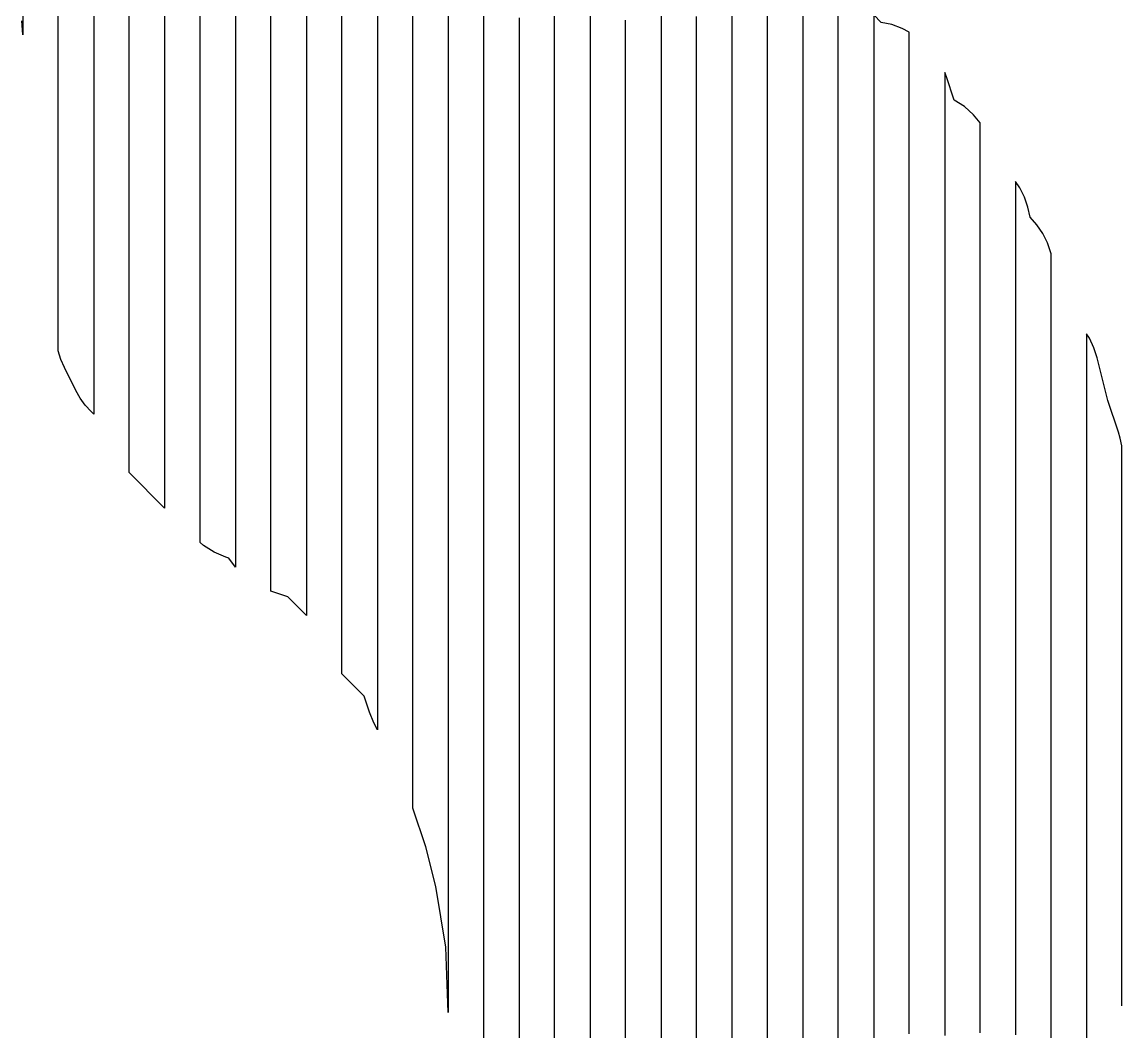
# Model space of a CAD drawing. Header units: millimetres. Extents: x -6 to 1890, y -8 to 898.
# Drawn here: x 1645.5 to 1769.6, y 321.7 to 435.6 of the extents above; entities that cross this region are included whole.
import ezdxf

# ---------------------------------------------------------------- set-up
doc = ezdxf.new("R2010")
doc.units = ezdxf.units.MM
doc.layers.add('PASSADAS_COMPLETAS', color=1, linetype='CONTINUOUS')
doc.layers.add('PECAS_2D', color=3, linetype='CONTINUOUS')

msp = doc.modelspace()

# ---------------------------------------------------------------- linework, layer by layer
at = {"layer": 'PASSADAS_COMPLETAS'}
for points in [[(1661.578, 506.709), (1661.578, 401.569), (1661.578, 398.973), (1661.578, 397.675), (1661.578, 396.377), (1661.578, 395.079), (1661.578, 393.781), (1661.578, 391.184), (1661.578, 389.886), (1661.578, 388.588), (1661.578, 380.8), (1657.578, 384.8), (1657.578, 395.19), (1657.578, 396.489), (1657.578, 397.787), (1657.578, 399.086), (1657.578, 400.385), (1657.578, 401.684), (1657.578, 402.982), (1657.578, 404.281), (1657.578, 405.58), (1657.578, 406.879), (1657.578, 412.073), (1657.578, 413.372), (1657.578, 414.671), (1657.578, 436.749)], [(1669.578, 498.33), (1669.578, 388.368), (1669.578, 385.781), (1669.578, 384.487), (1669.578, 383.194), (1669.578, 381.9), (1669.578, 380.606), (1669.578, 374.138), (1668.831, 375.149), (1668.466, 375.271), (1667.174, 375.815), (1665.974, 376.557), (1665.578, 376.896), (1665.578, 384.671), (1665.578, 385.967), (1665.578, 387.263), (1665.578, 388.558), (1665.578, 389.854), (1665.578, 391.15), (1665.578, 392.446), (1665.578, 501.294)], [(1677.578, 488.597), (1677.578, 382.862), (1677.578, 381.573), (1677.578, 380.283), (1677.578, 378.994), (1677.578, 377.704), (1677.578, 376.415), (1677.578, 375.125), (1677.578, 373.836), (1677.578, 368.678), (1675.476, 370.78), (1673.578, 371.417), (1673.578, 377.872), (1673.578, 379.163), (1673.578, 380.454), (1673.578, 381.745), (1673.578, 383.037), (1673.578, 384.328), (1673.578, 393.365), (1673.578, 494.068)], [(1685.578, 473.156), (1685.578, 376.408), (1685.578, 375.118), (1685.578, 373.828), (1685.578, 372.538), (1685.578, 371.248), (1685.578, 369.958), (1685.578, 368.668), (1685.578, 367.378), (1685.578, 366.089), (1685.578, 355.769), (1685.179, 356.567), (1684.685, 357.759), (1684.072, 359.599), (1681.578, 362.093), (1681.578, 371.184), (1681.578, 372.483), (1681.578, 373.782), (1681.578, 375.08), (1681.578, 376.379), (1681.578, 377.678), (1681.578, 380.275), (1681.578, 481.578)], [(1693.578, 442.96), (1693.578, 422.257), (1693.578, 420.963), (1693.578, 419.669), (1693.578, 365.326), (1693.578, 364.032), (1693.578, 362.738), (1693.578, 361.444), (1693.578, 360.15), (1693.578, 358.856), (1693.578, 357.562), (1693.578, 356.268), (1693.578, 354.974), (1693.578, 353.68), (1693.578, 352.387), (1693.578, 323.921), (1693.295, 331.273), (1692.157, 338.101), (1691.037, 342.579), (1689.578, 346.958), (1689.578, 359.923), (1689.578, 361.219), (1689.578, 362.516), (1689.578, 363.812), (1689.578, 365.109), (1689.578, 366.405), (1689.578, 367.701), (1689.578, 368.998), (1689.578, 370.294), (1689.578, 461.047)], [(1645.578, 456.271), (1645.578, 434.16), (1645.49, 435.75)], [(1653.578, 436.773), (1653.578, 435.476), (1653.578, 434.18), (1653.578, 414.728), (1653.578, 413.431), (1653.578, 412.134), (1653.578, 410.837), (1653.578, 391.385), (1653.276, 391.688), (1652.624, 392.413), (1652.053, 393.206), (1651.571, 394.053), (1650.278, 396.638), (1649.883, 397.551), (1649.578, 398.546), (1649.578, 445.319)], [(1737.578, 288.686), (1737.578, 361.306), (1737.578, 362.603), (1737.578, 363.9), (1737.578, 365.197), (1737.578, 366.493), (1737.578, 367.79), (1737.578, 369.087), (1737.578, 370.384), (1737.578, 371.681), (1737.578, 374.274), (1737.578, 376.868), (1737.578, 379.461), (1737.578, 382.055), (1737.578, 384.648), (1737.578, 387.242), (1737.578, 389.836), (1737.578, 392.429), (1737.578, 395.023), (1737.578, 397.616), (1737.578, 400.21), (1737.578, 402.804), (1737.578, 405.397), (1737.578, 407.991), (1737.578, 410.584), (1737.578, 413.178), (1737.578, 417.068), (1737.578, 419.662), (1737.578, 422.256), (1737.578, 424.849), (1737.578, 427.443), (1737.578, 430.036), (1737.578, 432.63), (1737.578, 433.927), (1737.578, 440.411)], [(1717.578, 438.101), (1717.578, 435.516), (1717.578, 432.932), (1717.578, 430.347), (1717.578, 427.762), (1717.578, 425.178), (1717.578, 422.593), (1717.578, 420.008), (1717.578, 417.424), (1717.578, 414.839), (1717.578, 412.255), (1717.578, 408.378), (1717.578, 405.793), (1717.578, 404.501), (1717.578, 403.208), (1717.578, 401.916), (1717.578, 400.624), (1717.578, 399.331), (1717.578, 271.393)], [(1697.578, 286.36), (1697.578, 342.127), (1697.578, 343.424), (1697.578, 344.72), (1697.578, 346.017), (1697.578, 347.314), (1697.578, 348.611), (1697.578, 349.908), (1697.578, 351.205), (1697.578, 352.502), (1697.578, 353.799), (1697.578, 355.096), (1697.578, 356.392), (1697.578, 357.689), (1697.578, 358.986), (1697.578, 416.05), (1697.578, 417.346), (1697.578, 418.643), (1697.578, 419.94), (1697.578, 421.237), (1697.578, 422.534), (1697.578, 423.831), (1697.578, 425.128), (1697.578, 426.425), (1697.578, 427.722), (1697.578, 429.018), (1697.578, 430.315), (1697.578, 431.612), (1697.578, 432.909), (1697.578, 434.206), (1697.578, 435.503), (1697.578, 436.8)], [(1725.578, 437.396), (1725.578, 434.811), (1725.578, 430.934), (1725.578, 428.349), (1725.578, 425.765), (1725.578, 423.18), (1725.578, 420.595), (1725.578, 418.011), (1725.578, 415.426), (1725.578, 412.841), (1725.578, 410.257), (1725.578, 407.672), (1725.578, 405.087), (1725.578, 402.503), (1725.578, 399.918), (1725.578, 397.333), (1725.578, 396.041), (1725.578, 394.749), (1725.578, 393.456), (1725.578, 392.164), (1725.578, 389.579), (1725.578, 388.287), (1725.578, 271.977)], [(1729.578, 272.801), (1729.578, 382.902), (1729.578, 384.197), (1729.578, 385.493), (1729.578, 386.788), (1729.578, 388.083), (1729.578, 389.379), (1729.578, 390.674), (1729.578, 393.265), (1729.578, 395.855), (1729.578, 398.446), (1729.578, 401.036), (1729.578, 403.627), (1729.578, 406.218), (1729.578, 408.808), (1729.578, 411.399), (1729.578, 413.989), (1729.578, 416.58), (1729.578, 419.171), (1729.578, 421.761), (1729.578, 424.352), (1729.578, 426.943), (1729.578, 429.533), (1729.578, 432.124), (1729.578, 434.714), (1729.578, 437.305)], [(1701.578, 436.092), (1701.578, 434.798), (1701.578, 433.503), (1701.578, 432.209), (1701.578, 430.914), (1701.578, 429.619), (1701.578, 428.325), (1701.578, 427.03), (1701.578, 425.736), (1701.578, 421.852), (1701.578, 419.263), (1701.578, 417.968), (1701.578, 416.673), (1701.578, 415.379), (1701.578, 414.084), (1701.578, 345.47), (1701.578, 344.176), (1701.578, 342.881), (1701.578, 340.292), (1701.578, 338.997), (1701.578, 337.703), (1701.578, 332.524), (1701.578, 331.23), (1701.578, 329.935), (1701.578, 328.641), (1701.578, 300.159)], [(1705.578, 299.803), (1705.578, 332.094), (1705.578, 333.385), (1705.578, 410.882), (1705.578, 412.174), (1705.578, 413.465), (1705.578, 414.757), (1705.578, 416.049), (1705.578, 418.632), (1705.578, 421.215), (1705.578, 423.798), (1705.578, 426.381), (1705.578, 430.256), (1705.578, 431.548), (1705.578, 432.839), (1705.578, 434.131), (1705.578, 435.423), (1705.578, 436.714)], [(1709.578, 436.466), (1709.578, 433.885), (1709.578, 430.012), (1709.578, 427.431), (1709.578, 424.849), (1709.578, 422.268), (1709.578, 419.687), (1709.578, 417.105), (1709.578, 414.524), (1709.578, 413.233), (1709.578, 411.942), (1709.578, 410.651), (1709.578, 409.361), (1709.578, 408.07), (1709.578, 406.779), (1709.578, 272.543)], [(1713.578, 274.026), (1713.578, 403.466), (1713.578, 404.76), (1713.578, 406.054), (1713.578, 407.349), (1713.578, 408.643), (1713.578, 411.232), (1713.578, 413.821), (1713.578, 416.41), (1713.578, 420.293), (1713.578, 422.881), (1713.578, 425.47), (1713.578, 428.059), (1713.578, 430.648), (1713.578, 433.237), (1713.578, 435.825)], [(1721.578, 271.437), (1721.578, 393.43), (1721.578, 396.025), (1721.578, 397.323), (1721.578, 398.621), (1721.578, 399.919), (1721.578, 401.216), (1721.578, 403.812), (1721.578, 406.408), (1721.578, 409.003), (1721.578, 411.599), (1721.578, 414.194), (1721.578, 416.79), (1721.578, 419.386), (1721.578, 421.981), (1721.578, 424.577), (1721.578, 427.172), (1721.578, 429.768), (1721.578, 432.364), (1721.578, 436.257)], [(1733.578, 436.628), (1733.578, 434.033), (1733.578, 431.439), (1733.578, 428.844), (1733.578, 426.25), (1733.578, 423.655), (1733.578, 421.061), (1733.578, 418.467), (1733.578, 415.872), (1733.578, 413.278), (1733.578, 410.683), (1733.578, 408.089), (1733.578, 405.495), (1733.578, 402.9), (1733.578, 400.306), (1733.578, 397.711), (1733.578, 395.117), (1733.578, 392.523), (1733.578, 389.928), (1733.578, 387.334), (1733.578, 384.739), (1733.578, 382.145), (1733.578, 380.848), (1733.578, 379.551), (1733.578, 378.253), (1733.578, 376.956), (1733.578, 375.659), (1733.578, 374.362), (1733.578, 373.065), (1733.578, 275.774)], [(1745.578, 321.487), (1745.578, 322.786), (1745.578, 325.383), (1745.578, 326.682), (1745.578, 327.981), (1745.578, 329.28), (1745.578, 330.579), (1745.578, 333.176), (1745.578, 335.774), (1745.578, 338.372), (1745.578, 340.969), (1745.578, 343.567), (1745.578, 346.165), (1745.578, 348.762), (1745.578, 351.36), (1745.578, 353.958), (1745.578, 356.555), (1745.578, 359.153), (1745.578, 361.751), (1745.578, 364.348), (1745.578, 366.946), (1745.578, 369.544), (1745.578, 372.141), (1745.578, 374.739), (1745.578, 378.636), (1745.578, 381.233), (1745.578, 383.831), (1745.578, 386.428), (1745.578, 389.026), (1745.578, 391.624), (1745.578, 394.221), (1745.578, 396.819), (1745.578, 399.417), (1745.578, 402.014), (1745.578, 404.612), (1745.578, 407.21), (1745.578, 409.807), (1745.578, 412.405), (1745.578, 415.003), (1745.578, 417.6), (1745.578, 420.198), (1745.578, 422.796), (1745.578, 424.095), (1745.578, 425.393), (1745.578, 434.485), (1744.79, 434.898), (1743.61, 435.32), (1742.409, 435.58), (1741.578, 436.411), (1741.578, 429.965), (1741.578, 428.676), (1741.578, 426.097), (1741.578, 423.519), (1741.578, 419.652), (1741.578, 417.073), (1741.578, 414.495), (1741.578, 411.917), (1741.578, 409.338), (1741.578, 406.76), (1741.578, 404.181), (1741.578, 401.603), (1741.578, 399.025), (1741.578, 396.446), (1741.578, 393.868), (1741.578, 391.29), (1741.578, 388.711), (1741.578, 386.133), (1741.578, 383.555), (1741.578, 380.976), (1741.578, 378.398), (1741.578, 375.82), (1741.578, 373.241), (1741.578, 370.663), (1741.578, 368.085), (1741.578, 365.506), (1741.578, 361.639), (1741.578, 359.061), (1741.578, 357.771), (1741.578, 356.482), (1741.578, 353.904), (1741.578, 351.325), (1741.578, 350.036), (1741.578, 344.88), (1741.578, 343.59), (1741.578, 341.012), (1741.578, 339.723), (1741.578, 312.65)], [(1753.578, 321.602), (1753.578, 322.902), (1753.578, 324.201), (1753.578, 325.501), (1753.578, 326.8), (1753.578, 328.1), (1753.578, 329.399), (1753.578, 330.699), (1753.578, 331.998), (1753.578, 333.298), (1753.578, 334.598), (1753.578, 335.897), (1753.578, 338.496), (1753.578, 339.796), (1753.578, 341.095), (1753.578, 342.395), (1753.578, 343.694), (1753.578, 344.994), (1753.578, 347.593), (1753.578, 350.192), (1753.578, 352.791), (1753.578, 355.39), (1753.578, 357.989), (1753.578, 360.588), (1753.578, 363.187), (1753.578, 365.786), (1753.578, 368.385), (1753.578, 370.984), (1753.578, 373.583), (1753.578, 376.182), (1753.578, 378.781), (1753.578, 381.38), (1753.578, 383.979), (1753.578, 386.578), (1753.578, 389.177), (1753.578, 391.776), (1753.578, 394.375), (1753.578, 396.975), (1753.578, 399.574), (1753.578, 402.173), (1753.578, 404.772), (1753.578, 407.371), (1753.578, 409.97), (1753.578, 412.569), (1753.578, 413.868), (1753.578, 424.264), (1752.825, 425.163), (1751.793, 426.071), (1750.656, 426.802), (1749.778, 429.438), (1749.578, 429.925), (1749.578, 419.581), (1749.578, 418.288), (1749.578, 415.702), (1749.578, 413.116), (1749.578, 410.53), (1749.578, 407.944), (1749.578, 405.358), (1749.578, 402.772), (1749.578, 400.186), (1749.578, 397.6), (1749.578, 395.014), (1749.578, 392.428), (1749.578, 389.842), (1749.578, 387.256), (1749.578, 384.67), (1749.578, 382.084), (1749.578, 379.498), (1749.578, 376.912), (1749.578, 374.326), (1749.578, 371.74), (1749.578, 369.154), (1749.578, 366.568), (1749.578, 363.982), (1749.578, 361.395), (1749.578, 358.809), (1749.578, 356.223), (1749.578, 353.637), (1749.578, 351.051), (1749.578, 348.465), (1749.578, 345.879), (1749.578, 343.293), (1749.578, 340.707), (1749.578, 338.121), (1749.578, 335.535), (1749.578, 332.949), (1749.578, 331.656), (1749.578, 330.363), (1749.578, 329.07), (1749.578, 327.777), (1749.578, 326.484), (1749.578, 323.898), (1749.578, 322.605), (1749.578, 321.312)], [(1761.578, 320.557), (1761.578, 323.134), (1761.578, 324.423), (1761.578, 325.711), (1761.578, 327), (1761.578, 328.288), (1761.578, 329.577), (1761.578, 330.865), (1761.578, 332.153), (1761.578, 333.442), (1761.578, 334.73), (1761.578, 336.019), (1761.578, 337.307), (1761.578, 338.596), (1761.578, 339.884), (1761.578, 341.173), (1761.578, 342.461), (1761.578, 343.749), (1761.578, 345.038), (1761.578, 346.326), (1761.578, 347.615), (1761.578, 350.192), (1761.578, 351.48), (1761.578, 352.769), (1761.578, 354.057), (1761.578, 355.345), (1761.578, 357.922), (1761.578, 360.499), (1761.578, 361.788), (1761.578, 364.365), (1761.578, 366.941), (1761.578, 369.518), (1761.578, 372.095), (1761.578, 374.672), (1761.578, 377.249), (1761.578, 379.826), (1761.578, 382.403), (1761.578, 384.98), (1761.578, 387.557), (1761.578, 390.134), (1761.578, 393.999), (1761.578, 395.287), (1761.578, 409.46), (1761.552, 409.584), (1761.167, 410.697), (1760.639, 411.755), (1759.981, 412.732), (1759.203, 413.615), (1758.967, 414.754), (1758.582, 415.867), (1758.054, 416.926), (1757.578, 417.632), (1757.578, 405.924), (1757.578, 404.623), (1757.578, 402.022), (1757.578, 399.42), (1757.578, 396.818), (1757.578, 394.216), (1757.578, 391.615), (1757.578, 389.013), (1757.578, 386.411), (1757.578, 383.809), (1757.578, 381.208), (1757.578, 378.606), (1757.578, 376.004), (1757.578, 373.402), (1757.578, 370.801), (1757.578, 368.199), (1757.578, 365.597), (1757.578, 362.995), (1757.578, 361.694), (1757.578, 359.093), (1757.578, 356.491), (1757.578, 355.19), (1757.578, 352.588), (1757.578, 349.987), (1757.578, 348.686), (1757.578, 347.385), (1757.578, 346.084), (1757.578, 344.783), (1757.578, 343.482), (1757.578, 342.181), (1757.578, 340.88), (1757.578, 339.58), (1757.578, 338.279), (1757.578, 335.677), (1757.578, 334.376), (1757.578, 333.075), (1757.578, 331.774), (1757.578, 330.473), (1757.578, 329.173), (1757.578, 327.872), (1757.578, 326.571), (1757.578, 325.27), (1757.578, 323.969), (1757.578, 322.668), (1757.578, 321.367)], [(1769.578, 324.649), (1769.578, 387.832), (1769.362, 388.696), (1769.167, 389.367), (1767.985, 392.913), (1766.777, 397.744), (1766.411, 398.882), (1765.895, 399.971), (1765.578, 400.461), (1765.578, 381.042), (1765.578, 379.748), (1765.578, 377.159), (1765.578, 374.569), (1765.578, 373.275), (1765.578, 371.98), (1765.578, 369.391), (1765.578, 368.097), (1765.578, 366.802), (1765.578, 364.213), (1765.578, 362.918), (1765.578, 361.624), (1765.578, 360.329), (1765.578, 359.035), (1765.578, 357.74), (1765.578, 356.446), (1765.578, 355.151), (1765.578, 353.856), (1765.578, 352.562), (1765.578, 351.267), (1765.578, 349.973), (1765.578, 348.678), (1765.578, 346.089), (1765.578, 344.794), (1765.578, 343.5), (1765.578, 342.205), (1765.578, 340.911), (1765.578, 339.616), (1765.578, 338.322), (1765.578, 337.027), (1765.578, 335.733), (1765.578, 334.438), (1765.578, 333.143), (1765.578, 331.849), (1765.578, 330.554), (1765.578, 329.26), (1765.578, 327.965), (1765.578, 326.671), (1765.578, 325.376), (1765.578, 324.082), (1765.578, 322.787), (1765.578, 304.663)]]:
    msp.add_lwpolyline(points, dxfattribs=at)
at = {"layer": 'PECAS_2D'}
for points in [[(1661.578, 506.709), (1661.578, 401.569), (1661.578, 398.973), (1661.578, 397.675), (1661.578, 396.377), (1661.578, 395.079), (1661.578, 393.781), (1661.578, 391.184), (1661.578, 389.886), (1661.578, 388.588), (1661.578, 380.8), (1657.578, 384.8), (1657.578, 395.19), (1657.578, 396.489), (1657.578, 397.787), (1657.578, 399.086), (1657.578, 400.385), (1657.578, 401.684), (1657.578, 402.982), (1657.578, 404.281), (1657.578, 405.58), (1657.578, 406.879), (1657.578, 412.073), (1657.578, 413.372), (1657.578, 414.671), (1657.578, 436.749)], [(1669.578, 498.33), (1669.578, 388.368), (1669.578, 385.781), (1669.578, 384.487), (1669.578, 383.194), (1669.578, 381.9), (1669.578, 380.606), (1669.578, 374.138), (1668.831, 375.149), (1668.466, 375.271), (1667.174, 375.815), (1665.974, 376.557), (1665.578, 376.896), (1665.578, 384.671), (1665.578, 385.967), (1665.578, 387.263), (1665.578, 388.558), (1665.578, 389.854), (1665.578, 391.15), (1665.578, 392.446), (1665.578, 501.294)], [(1677.578, 488.597), (1677.578, 382.862), (1677.578, 381.573), (1677.578, 380.283), (1677.578, 378.994), (1677.578, 377.704), (1677.578, 376.415), (1677.578, 375.125), (1677.578, 373.836), (1677.578, 368.678), (1675.476, 370.78), (1673.578, 371.417), (1673.578, 377.872), (1673.578, 379.163), (1673.578, 380.454), (1673.578, 381.745), (1673.578, 383.037), (1673.578, 384.328), (1673.578, 393.365), (1673.578, 494.068)], [(1685.578, 473.156), (1685.578, 376.408), (1685.578, 375.118), (1685.578, 373.828), (1685.578, 372.538), (1685.578, 371.248), (1685.578, 369.958), (1685.578, 368.668), (1685.578, 367.378), (1685.578, 366.089), (1685.578, 355.769), (1685.179, 356.567), (1684.685, 357.759), (1684.072, 359.599), (1681.578, 362.093), (1681.578, 371.184), (1681.578, 372.483), (1681.578, 373.782), (1681.578, 375.08), (1681.578, 376.379), (1681.578, 377.678), (1681.578, 380.275), (1681.578, 481.578)], [(1693.578, 442.96), (1693.578, 422.257), (1693.578, 420.963), (1693.578, 419.669), (1693.578, 365.326), (1693.578, 364.032), (1693.578, 362.738), (1693.578, 361.444), (1693.578, 360.15), (1693.578, 358.856), (1693.578, 357.562), (1693.578, 356.268), (1693.578, 354.974), (1693.578, 353.68), (1693.578, 352.387), (1693.578, 323.921), (1693.295, 331.273), (1692.157, 338.101), (1691.037, 342.579), (1689.578, 346.958), (1689.578, 359.923), (1689.578, 361.219), (1689.578, 362.516), (1689.578, 363.812), (1689.578, 365.109), (1689.578, 366.405), (1689.578, 367.701), (1689.578, 368.998), (1689.578, 370.294), (1689.578, 461.047)], [(1645.578, 456.271), (1645.578, 434.16), (1645.49, 435.75)], [(1653.578, 436.773), (1653.578, 435.476), (1653.578, 434.18), (1653.578, 414.728), (1653.578, 413.431), (1653.578, 412.134), (1653.578, 410.837), (1653.578, 391.385), (1653.276, 391.688), (1652.624, 392.413), (1652.053, 393.206), (1651.571, 394.053), (1650.278, 396.638), (1649.883, 397.551), (1649.578, 398.546), (1649.578, 445.319)], [(1737.578, 288.686), (1737.578, 361.306), (1737.578, 362.603), (1737.578, 363.9), (1737.578, 365.197), (1737.578, 366.493), (1737.578, 367.79), (1737.578, 369.087), (1737.578, 370.384), (1737.578, 371.681), (1737.578, 374.274), (1737.578, 376.868), (1737.578, 379.461), (1737.578, 382.055), (1737.578, 384.648), (1737.578, 387.242), (1737.578, 389.836), (1737.578, 392.429), (1737.578, 395.023), (1737.578, 397.616), (1737.578, 400.21), (1737.578, 402.804), (1737.578, 405.397), (1737.578, 407.991), (1737.578, 410.584), (1737.578, 413.178), (1737.578, 417.068), (1737.578, 419.662), (1737.578, 422.256), (1737.578, 424.849), (1737.578, 427.443), (1737.578, 430.036), (1737.578, 432.63), (1737.578, 433.927), (1737.578, 440.411)], [(1717.578, 438.101), (1717.578, 435.516), (1717.578, 432.932), (1717.578, 430.347), (1717.578, 427.762), (1717.578, 425.178), (1717.578, 422.593), (1717.578, 420.008), (1717.578, 417.424), (1717.578, 414.839), (1717.578, 412.255), (1717.578, 408.378), (1717.578, 405.793), (1717.578, 404.501), (1717.578, 403.208), (1717.578, 401.916), (1717.578, 400.624), (1717.578, 399.331), (1717.578, 271.393)], [(1697.578, 286.36), (1697.578, 342.127), (1697.578, 343.424), (1697.578, 344.72), (1697.578, 346.017), (1697.578, 347.314), (1697.578, 348.611), (1697.578, 349.908), (1697.578, 351.205), (1697.578, 352.502), (1697.578, 353.799), (1697.578, 355.096), (1697.578, 356.392), (1697.578, 357.689), (1697.578, 358.986), (1697.578, 416.05), (1697.578, 417.346), (1697.578, 418.643), (1697.578, 419.94), (1697.578, 421.237), (1697.578, 422.534), (1697.578, 423.831), (1697.578, 425.128), (1697.578, 426.425), (1697.578, 427.722), (1697.578, 429.018), (1697.578, 430.315), (1697.578, 431.612), (1697.578, 432.909), (1697.578, 434.206), (1697.578, 435.503), (1697.578, 436.8)], [(1725.578, 437.396), (1725.578, 434.811), (1725.578, 430.934), (1725.578, 428.349), (1725.578, 425.765), (1725.578, 423.18), (1725.578, 420.595), (1725.578, 418.011), (1725.578, 415.426), (1725.578, 412.841), (1725.578, 410.257), (1725.578, 407.672), (1725.578, 405.087), (1725.578, 402.503), (1725.578, 399.918), (1725.578, 397.333), (1725.578, 396.041), (1725.578, 394.749), (1725.578, 393.456), (1725.578, 392.164), (1725.578, 389.579), (1725.578, 388.287), (1725.578, 271.977)], [(1729.578, 272.801), (1729.578, 382.902), (1729.578, 384.197), (1729.578, 385.493), (1729.578, 386.788), (1729.578, 388.083), (1729.578, 389.379), (1729.578, 390.674), (1729.578, 393.265), (1729.578, 395.855), (1729.578, 398.446), (1729.578, 401.036), (1729.578, 403.627), (1729.578, 406.218), (1729.578, 408.808), (1729.578, 411.399), (1729.578, 413.989), (1729.578, 416.58), (1729.578, 419.171), (1729.578, 421.761), (1729.578, 424.352), (1729.578, 426.943), (1729.578, 429.533), (1729.578, 432.124), (1729.578, 434.714), (1729.578, 437.305)], [(1701.578, 436.092), (1701.578, 434.798), (1701.578, 433.503), (1701.578, 432.209), (1701.578, 430.914), (1701.578, 429.619), (1701.578, 428.325), (1701.578, 427.03), (1701.578, 425.736), (1701.578, 421.852), (1701.578, 419.263), (1701.578, 417.968), (1701.578, 416.673), (1701.578, 415.379), (1701.578, 414.084), (1701.578, 345.47), (1701.578, 344.176), (1701.578, 342.881), (1701.578, 340.292), (1701.578, 338.997), (1701.578, 337.703), (1701.578, 332.524), (1701.578, 331.23), (1701.578, 329.935), (1701.578, 328.641), (1701.578, 300.159)], [(1705.578, 299.803), (1705.578, 332.094), (1705.578, 333.385), (1705.578, 410.882), (1705.578, 412.174), (1705.578, 413.465), (1705.578, 414.757), (1705.578, 416.049), (1705.578, 418.632), (1705.578, 421.215), (1705.578, 423.798), (1705.578, 426.381), (1705.578, 430.256), (1705.578, 431.548), (1705.578, 432.839), (1705.578, 434.131), (1705.578, 435.423), (1705.578, 436.714)], [(1709.578, 436.466), (1709.578, 433.885), (1709.578, 430.012), (1709.578, 427.431), (1709.578, 424.849), (1709.578, 422.268), (1709.578, 419.687), (1709.578, 417.105), (1709.578, 414.524), (1709.578, 413.233), (1709.578, 411.942), (1709.578, 410.651), (1709.578, 409.361), (1709.578, 408.07), (1709.578, 406.779), (1709.578, 272.543)], [(1713.578, 274.026), (1713.578, 403.466), (1713.578, 404.76), (1713.578, 406.054), (1713.578, 407.349), (1713.578, 408.643), (1713.578, 411.232), (1713.578, 413.821), (1713.578, 416.41), (1713.578, 420.293), (1713.578, 422.881), (1713.578, 425.47), (1713.578, 428.059), (1713.578, 430.648), (1713.578, 433.237), (1713.578, 435.825)], [(1721.578, 271.437), (1721.578, 393.43), (1721.578, 396.025), (1721.578, 397.323), (1721.578, 398.621), (1721.578, 399.919), (1721.578, 401.216), (1721.578, 403.812), (1721.578, 406.408), (1721.578, 409.003), (1721.578, 411.599), (1721.578, 414.194), (1721.578, 416.79), (1721.578, 419.386), (1721.578, 421.981), (1721.578, 424.577), (1721.578, 427.172), (1721.578, 429.768), (1721.578, 432.364), (1721.578, 436.257)], [(1733.578, 436.628), (1733.578, 434.033), (1733.578, 431.439), (1733.578, 428.844), (1733.578, 426.25), (1733.578, 423.655), (1733.578, 421.061), (1733.578, 418.467), (1733.578, 415.872), (1733.578, 413.278), (1733.578, 410.683), (1733.578, 408.089), (1733.578, 405.495), (1733.578, 402.9), (1733.578, 400.306), (1733.578, 397.711), (1733.578, 395.117), (1733.578, 392.523), (1733.578, 389.928), (1733.578, 387.334), (1733.578, 384.739), (1733.578, 382.145), (1733.578, 380.848), (1733.578, 379.551), (1733.578, 378.253), (1733.578, 376.956), (1733.578, 375.659), (1733.578, 374.362), (1733.578, 373.065), (1733.578, 275.774)], [(1745.578, 321.487), (1745.578, 322.786), (1745.578, 325.383), (1745.578, 326.682), (1745.578, 327.981), (1745.578, 329.28), (1745.578, 330.579), (1745.578, 333.176), (1745.578, 335.774), (1745.578, 338.372), (1745.578, 340.969), (1745.578, 343.567), (1745.578, 346.165), (1745.578, 348.762), (1745.578, 351.36), (1745.578, 353.958), (1745.578, 356.555), (1745.578, 359.153), (1745.578, 361.751), (1745.578, 364.348), (1745.578, 366.946), (1745.578, 369.544), (1745.578, 372.141), (1745.578, 374.739), (1745.578, 378.636), (1745.578, 381.233), (1745.578, 383.831), (1745.578, 386.428), (1745.578, 389.026), (1745.578, 391.624), (1745.578, 394.221), (1745.578, 396.819), (1745.578, 399.417), (1745.578, 402.014), (1745.578, 404.612), (1745.578, 407.21), (1745.578, 409.807), (1745.578, 412.405), (1745.578, 415.003), (1745.578, 417.6), (1745.578, 420.198), (1745.578, 422.796), (1745.578, 424.095), (1745.578, 425.393), (1745.578, 434.485), (1744.79, 434.898), (1743.61, 435.32), (1742.409, 435.58), (1741.578, 436.411), (1741.578, 429.965), (1741.578, 428.676), (1741.578, 426.097), (1741.578, 423.519), (1741.578, 419.652), (1741.578, 417.073), (1741.578, 414.495), (1741.578, 411.917), (1741.578, 409.338), (1741.578, 406.76), (1741.578, 404.181), (1741.578, 401.603), (1741.578, 399.025), (1741.578, 396.446), (1741.578, 393.868), (1741.578, 391.29), (1741.578, 388.711), (1741.578, 386.133), (1741.578, 383.555), (1741.578, 380.976), (1741.578, 378.398), (1741.578, 375.82), (1741.578, 373.241), (1741.578, 370.663), (1741.578, 368.085), (1741.578, 365.506), (1741.578, 361.639), (1741.578, 359.061), (1741.578, 357.771), (1741.578, 356.482), (1741.578, 353.904), (1741.578, 351.325), (1741.578, 350.036), (1741.578, 344.88), (1741.578, 343.59), (1741.578, 341.012), (1741.578, 339.723), (1741.578, 312.65)], [(1753.578, 321.602), (1753.578, 322.902), (1753.578, 324.201), (1753.578, 325.501), (1753.578, 326.8), (1753.578, 328.1), (1753.578, 329.399), (1753.578, 330.699), (1753.578, 331.998), (1753.578, 333.298), (1753.578, 334.598), (1753.578, 335.897), (1753.578, 338.496), (1753.578, 339.796), (1753.578, 341.095), (1753.578, 342.395), (1753.578, 343.694), (1753.578, 344.994), (1753.578, 347.593), (1753.578, 350.192), (1753.578, 352.791), (1753.578, 355.39), (1753.578, 357.989), (1753.578, 360.588), (1753.578, 363.187), (1753.578, 365.786), (1753.578, 368.385), (1753.578, 370.984), (1753.578, 373.583), (1753.578, 376.182), (1753.578, 378.781), (1753.578, 381.38), (1753.578, 383.979), (1753.578, 386.578), (1753.578, 389.177), (1753.578, 391.776), (1753.578, 394.375), (1753.578, 396.975), (1753.578, 399.574), (1753.578, 402.173), (1753.578, 404.772), (1753.578, 407.371), (1753.578, 409.97), (1753.578, 412.569), (1753.578, 413.868), (1753.578, 424.264), (1752.825, 425.163), (1751.793, 426.071), (1750.656, 426.802), (1749.778, 429.438), (1749.578, 429.925), (1749.578, 419.581), (1749.578, 418.288), (1749.578, 415.702), (1749.578, 413.116), (1749.578, 410.53), (1749.578, 407.944), (1749.578, 405.358), (1749.578, 402.772), (1749.578, 400.186), (1749.578, 397.6), (1749.578, 395.014), (1749.578, 392.428), (1749.578, 389.842), (1749.578, 387.256), (1749.578, 384.67), (1749.578, 382.084), (1749.578, 379.498), (1749.578, 376.912), (1749.578, 374.326), (1749.578, 371.74), (1749.578, 369.154), (1749.578, 366.568), (1749.578, 363.982), (1749.578, 361.395), (1749.578, 358.809), (1749.578, 356.223), (1749.578, 353.637), (1749.578, 351.051), (1749.578, 348.465), (1749.578, 345.879), (1749.578, 343.293), (1749.578, 340.707), (1749.578, 338.121), (1749.578, 335.535), (1749.578, 332.949), (1749.578, 331.656), (1749.578, 330.363), (1749.578, 329.07), (1749.578, 327.777), (1749.578, 326.484), (1749.578, 323.898), (1749.578, 322.605), (1749.578, 321.312)], [(1761.578, 320.557), (1761.578, 323.134), (1761.578, 324.423), (1761.578, 325.711), (1761.578, 327), (1761.578, 328.288), (1761.578, 329.577), (1761.578, 330.865), (1761.578, 332.153), (1761.578, 333.442), (1761.578, 334.73), (1761.578, 336.019), (1761.578, 337.307), (1761.578, 338.596), (1761.578, 339.884), (1761.578, 341.173), (1761.578, 342.461), (1761.578, 343.749), (1761.578, 345.038), (1761.578, 346.326), (1761.578, 347.615), (1761.578, 350.192), (1761.578, 351.48), (1761.578, 352.769), (1761.578, 354.057), (1761.578, 355.345), (1761.578, 357.922), (1761.578, 360.499), (1761.578, 361.788), (1761.578, 364.365), (1761.578, 366.941), (1761.578, 369.518), (1761.578, 372.095), (1761.578, 374.672), (1761.578, 377.249), (1761.578, 379.826), (1761.578, 382.403), (1761.578, 384.98), (1761.578, 387.557), (1761.578, 390.134), (1761.578, 393.999), (1761.578, 395.287), (1761.578, 409.46), (1761.552, 409.584), (1761.167, 410.697), (1760.639, 411.755), (1759.981, 412.732), (1759.203, 413.615), (1758.967, 414.754), (1758.582, 415.867), (1758.054, 416.926), (1757.578, 417.632), (1757.578, 405.924), (1757.578, 404.623), (1757.578, 402.022), (1757.578, 399.42), (1757.578, 396.818), (1757.578, 394.216), (1757.578, 391.615), (1757.578, 389.013), (1757.578, 386.411), (1757.578, 383.809), (1757.578, 381.208), (1757.578, 378.606), (1757.578, 376.004), (1757.578, 373.402), (1757.578, 370.801), (1757.578, 368.199), (1757.578, 365.597), (1757.578, 362.995), (1757.578, 361.694), (1757.578, 359.093), (1757.578, 356.491), (1757.578, 355.19), (1757.578, 352.588), (1757.578, 349.987), (1757.578, 348.686), (1757.578, 347.385), (1757.578, 346.084), (1757.578, 344.783), (1757.578, 343.482), (1757.578, 342.181), (1757.578, 340.88), (1757.578, 339.58), (1757.578, 338.279), (1757.578, 335.677), (1757.578, 334.376), (1757.578, 333.075), (1757.578, 331.774), (1757.578, 330.473), (1757.578, 329.173), (1757.578, 327.872), (1757.578, 326.571), (1757.578, 325.27), (1757.578, 323.969), (1757.578, 322.668), (1757.578, 321.367)], [(1769.578, 324.649), (1769.578, 387.832), (1769.362, 388.696), (1769.167, 389.367), (1767.985, 392.913), (1766.777, 397.744), (1766.411, 398.882), (1765.895, 399.971), (1765.578, 400.461), (1765.578, 381.042), (1765.578, 379.748), (1765.578, 377.159), (1765.578, 374.569), (1765.578, 373.275), (1765.578, 371.98), (1765.578, 369.391), (1765.578, 368.097), (1765.578, 366.802), (1765.578, 364.213), (1765.578, 362.918), (1765.578, 361.624), (1765.578, 360.329), (1765.578, 359.035), (1765.578, 357.74), (1765.578, 356.446), (1765.578, 355.151), (1765.578, 353.856), (1765.578, 352.562), (1765.578, 351.267), (1765.578, 349.973), (1765.578, 348.678), (1765.578, 346.089), (1765.578, 344.794), (1765.578, 343.5), (1765.578, 342.205), (1765.578, 340.911), (1765.578, 339.616), (1765.578, 338.322), (1765.578, 337.027), (1765.578, 335.733), (1765.578, 334.438), (1765.578, 333.143), (1765.578, 331.849), (1765.578, 330.554), (1765.578, 329.26), (1765.578, 327.965), (1765.578, 326.671), (1765.578, 325.376), (1765.578, 324.082), (1765.578, 322.787), (1765.578, 304.663)]]:
    msp.add_lwpolyline(points, dxfattribs=at)

doc.saveas('drawing.dxf')
